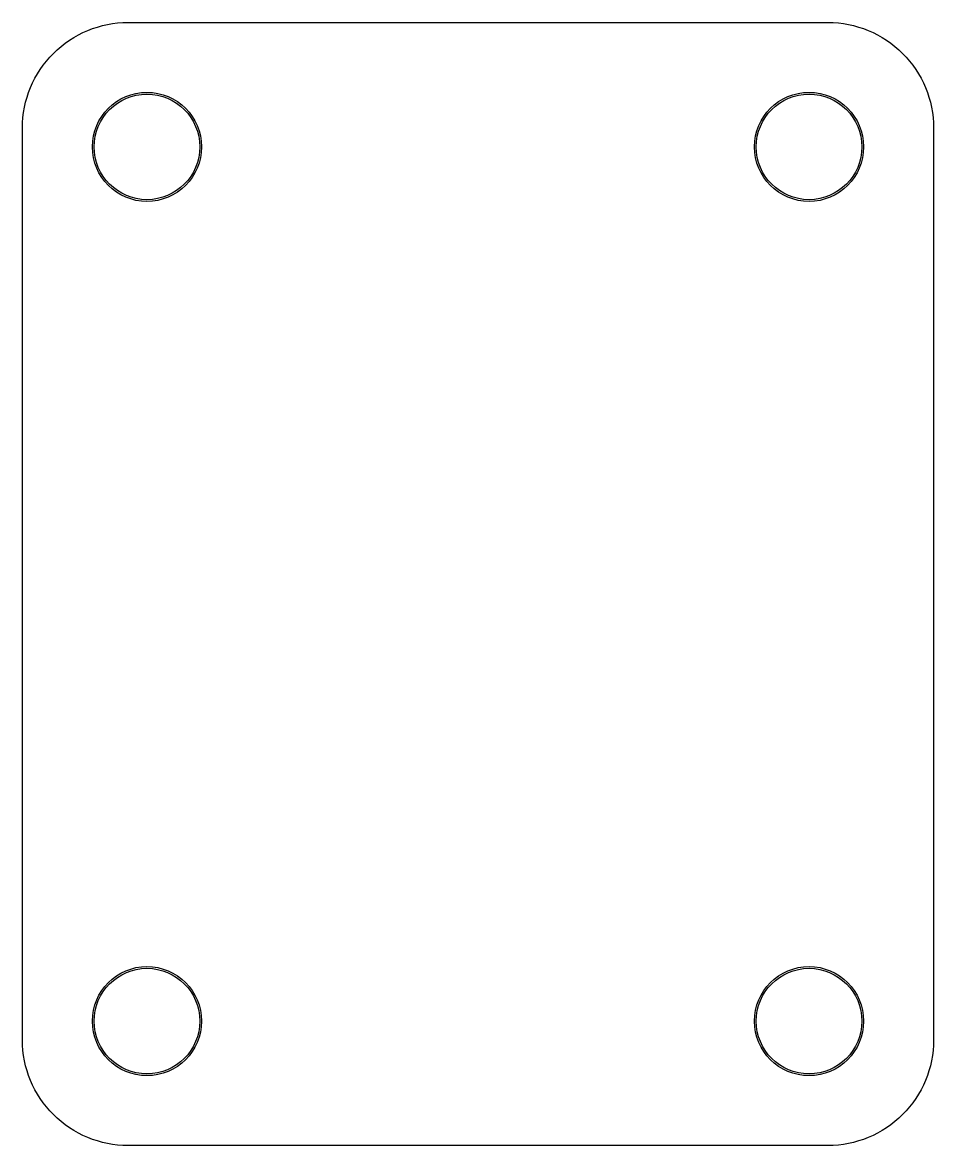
# Model space of a CAD drawing. Header units: millimetres. Extents: x -28.2 to -2.3, y -0.7 to 31.2.
import ezdxf

# ---------------------------------------------------------------- set-up
doc = ezdxf.new("R2010")
doc.units = ezdxf.units.MM
doc.layers.get('0').update_dxf_attribs({"linetype": 'CONTINUOUS'})

msp = doc.modelspace()

# ---------------------------------------------------------------- linework, layer by layer
msp.add_lwpolyline([(-25.186, -0.706, -0.414214), (-28.186, 2.294), (-28.186, 28.206, -0.414214), (-25.186, 31.206), (-5.314, 31.206, -0.414214), (-2.314, 28.206), (-2.314, 2.294, -0.414214), (-5.314, -0.706)], format="xyb", close=True)
msp.add_lwpolyline([(-25.186, -0.706, -0.414214), (-28.186, 2.294), (-28.186, 28.206, -0.414214), (-25.186, 31.206), (-5.314, 31.206, -0.414214), (-2.314, 28.206), (-2.314, 2.294, -0.414214), (-5.314, -0.706)], format="xyb", close=True)
for centre, radius in [((-24.65, 27.67), 1.55), ((-24.65, 27.67), 1.5), ((-5.85, 27.67), 1.55), ((-5.85, 27.67), 1.5), ((-24.65, 2.83), 1.55), ((-24.65, 2.83), 1.5), ((-5.85, 2.83), 1.55), ((-5.85, 2.83), 1.5)]:
    msp.add_circle(centre, radius)

doc.saveas('drawing.dxf')
